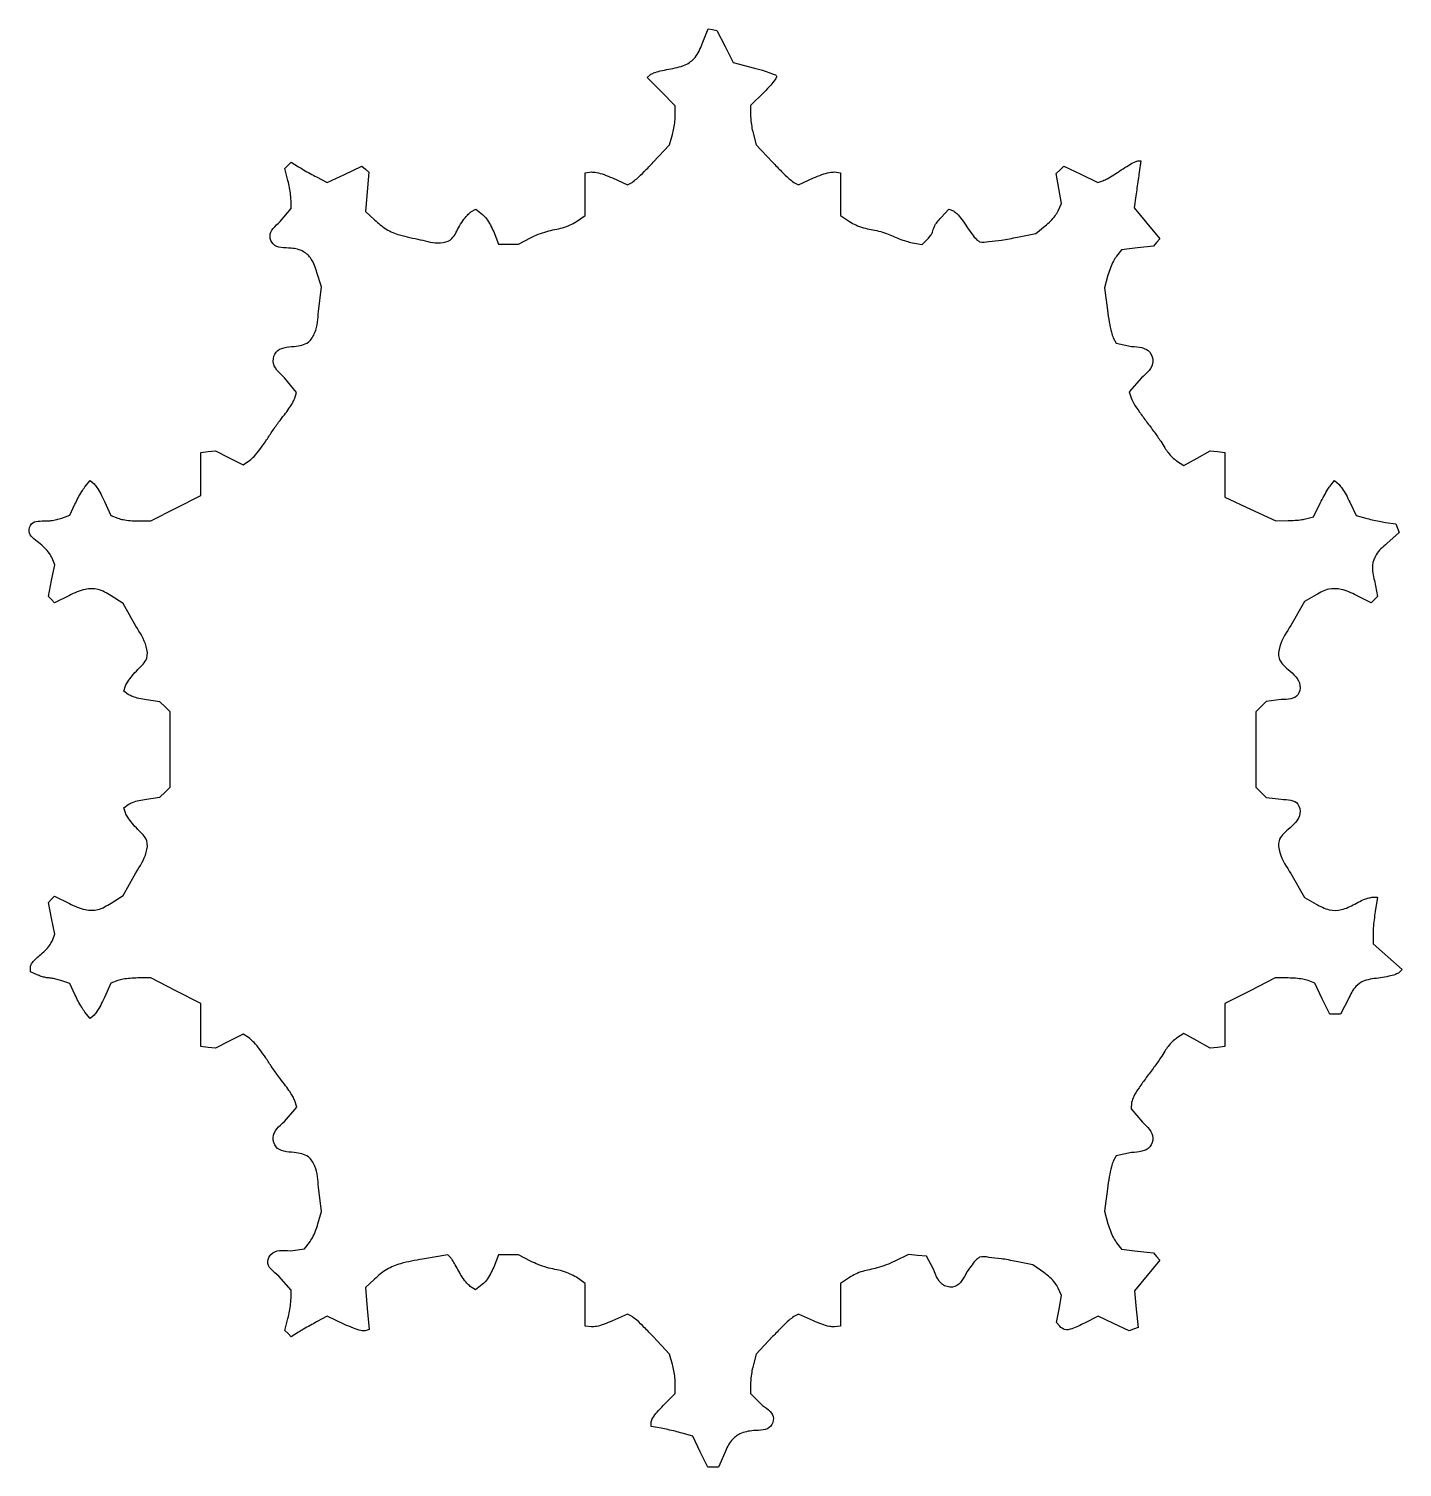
# Model space of a CAD drawing. Extents: x 0 to 409, y 0 to 428.
import ezdxf

# ---------------------------------------------------------------- set-up
doc = ezdxf.new("R2010")
doc.units = 0
doc.layers.add('Layer_1', color=7, linetype='CONTINUOUS')

msp = doc.modelspace()

# ---------------------------------------------------------------- linework, layer by layer
at = {"layer": 'Layer_1', "color": 7}
for points in [[(200.523424, 423.58), (202.348064, 428.075624), (203.639824, 427.830624), (204.931584, 427.585624), (207.331584, 422.792808), (209.731584, 418), (216.067344, 416.4)], [(192.523584, 402.37484), (192.531584, 405.149688), (188.365184, 409.368472), (184.198784, 413.587248), (185.002224, 414.390656)], [(218.939104, 409.207432), (214.931264, 405.260144), (214.939264, 402.430072)], [(185.955184, 388.342552), (190.844224, 393.568992), (191.681664, 396.584496)], [(215.781104, 396.584496), (216.618544, 393.568992), (221.507584, 388.342552)], [(77.219976, 382.897688), (76.311928, 386.503896), (77.248256, 387.440224), (78.184592, 388.37656), (80.356312, 387.014872)], [(85.728032, 383.965168), (88.928032, 382.277152), (94.076896, 384.712984), (99.225752, 387.148824), (100.259624, 386.290792), (101.293488, 385.43276), (100.798248, 379.574048), (100.303008, 373.715336), (103.01552, 371.200552)], [(163.069424, 370.684568), (165.728032, 372.48868), (165.728032, 378.844344), (165.728032, 385.2), (167.533136, 385.456312)], [(239.929664, 385.456312), (241.734464, 385.2), (241.734464, 378.841656), (241.734464, 372.483312), (244.393024, 370.681888)], [(306.488144, 373.851968), (307.473584, 376.103944), (306.711024, 380.530376), (305.948384, 384.956816), (307.059824, 386.06828), (308.171344, 387.179744), (313.264064, 384.771256), (318.356784, 382.362768), (319.824464, 382.828576)], [(330.220464, 388.8), (331.145104, 388.8), (330.633584, 385.4)], [(173.806048, 383.667184), (178.273864, 381.621752), (179.669992, 382.368936)], [(227.792784, 382.368936), (229.188944, 381.621752), (233.656784, 383.667184)], [(74.928032, 370.701768), (78.128032, 374.574216), (78.128032, 376.932848)], [(329.640384, 378.39868), (329.158624, 374.79736), (332.944464, 370.198696), (336.730384, 365.600032), (335.818944, 364.501824), (334.907504, 363.403624), (330.150384, 362.865416), (325.393264, 362.327208), (323.878384, 360.401312)], [(131.685912, 373.577456), (133.157032, 374.364776), (135.118872, 372.821592)], [(271.659024, 371.91924), (273.983504, 374.407688), (275.298944, 373.902904)], [(294.373744, 366.064672), (299.813104, 367.194536), (302.657904, 369.397272)], [(138.470536, 367.639208), (139.860368, 364), (142.875048, 364), (145.889728, 364), (149.429896, 365.882328)], [(263.096704, 364.391824), (265.984464, 363.850064), (267.659424, 365.525032)], [(86.294336, 343.960704), (87.195376, 351.278832), (85.859192, 355.517696)], [(321.316784, 354.737056), (320.270144, 350.99868), (321.163904, 344.318376)], [(322.893584, 336.076272), (323.729424, 334.514464), (328.331984, 333.570528)], [(79.252496, 318.0996), (79.77212, 319.799208), (76.15008, 324.245648)], [(331.278384, 324.19308), (327.622304, 320.013632), (328.193104, 318.206816)], [(32.491936, 281.6), (36.35168, 281.6), (43.839856, 285.4), (51.328032, 289.2), (51.328032, 295.6), (51.328032, 302), (53.46228, 302.246792), (55.596536, 302.493584), (59.729872, 300.399072), (63.8632, 298.304552), (65.773608, 299.556296)], [(341.748464, 299.517224), (343.915744, 298.097192), (347.835664, 300.300712), (351.755664, 302.504224), (353.945024, 302.252112), (356.134464, 302), (356.134464, 295.339344), (356.134464, 288.67868), (363.734464, 285.152824), (371.334464, 281.626976), (374.934464, 281.693216)], [(16.780496, 291.739256), (18.291528, 293.660224), (19.49416, 292.662128)], [(387.649104, 292.303496), (388.763824, 293.640352), (390.112544, 292.41976)], [(22.570016, 287.428336), (24.44324, 283.192632), (26.537712, 282.39632)], [(380.534464, 282.287776), (382.534464, 282.81608), (384.534464, 286.89136)], [(393.339424, 287.189272), (395.217584, 283.179376), (398.075984, 282.42208)], [(9.90636, 282.4426), (12.323456, 283.285208), (13.796456, 286.551744)], [(403.976464, 281.188248), (407.018544, 280.711704), (407.515024, 279.417904), (408.011504, 278.124104), (404.374544, 274.862048)], [(12.150216, 259.435536), (7.73696, 257.271072), (6.819216, 258.188808), (5.90148, 259.106552), (6.834528, 263.849176), (7.767584, 268.5918), (7.012712, 270.577272)], [(400.629584, 263.840656), (401.560944, 259.106536), (400.643264, 258.188792), (399.725504, 257.271056), (395.312224, 259.43552)], [(31.928032, 250.264992), (28.128032, 257.067208), (24.571408, 259.3336)], [(383.266144, 259.602256), (379.857264, 257.604528), (375.795824, 250.50732)], [(29.691864, 229.92752), (28.331952, 230.921912), (28.834112, 232.504088)], [(35.076952, 198.82048), (39.102112, 199.37408), (40.615072, 200.88704), (42.128032, 202.4), (42.128032, 213.6), (42.128032, 224.8), (40.615072, 226.31296), (39.102112, 227.82592), (35.076952, 228.37952)], [(372.844704, 228.423384), (368.402864, 227.868416), (366.868624, 226.3342), (365.334464, 224.8), (365.334464, 213.6), (365.334464, 202.4), (366.868624, 200.865784), (368.402864, 199.331568), (372.844704, 198.7766)], [(28.834112, 194.695912), (28.331952, 196.278088), (29.691864, 197.27248)], [(24.571408, 167.8664), (28.128032, 170.132792), (31.928032, 176.935008)], [(375.795824, 176.692664), (379.857264, 169.595456), (383.266144, 167.597728)], [(6.997496, 156.582712), (7.767584, 158.6082), (6.834528, 163.350824), (5.90148, 168.093448), (6.819216, 169.011192), (7.73696, 169.928928), (12.150216, 167.764464)], [(399.919184, 169.6), (401.540544, 169.6), (400.885504, 165.4)], [(400.247824, 158.472176), (400.265424, 155.744352), (404.600064, 151.928368), (408.934704, 148.112376), (408.050304, 147.21176)], [(2.565672, 146.528416), (0.528032, 147.456824), (0.528032, 148.833464)], [(65.773608, 127.643704), (63.8632, 128.895448), (59.729872, 126.800928), (55.596536, 124.706416), (53.46228, 124.953208), (51.328032, 125.2), (51.328032, 131.6), (51.328032, 138), (43.839856, 141.8), (36.35168, 145.6), (32.491936, 145.6)], [(374.970784, 145.6), (371.111024, 145.6), (363.622864, 141.8), (356.134704, 138), (356.134704, 131.6), (356.134704, 125.2), (353.945264, 124.947888), (351.755904, 124.695776), (347.835904, 126.899288), (343.915984, 129.102808), (341.748704, 127.682776)], [(13.796456, 140.648256), (12.323456, 143.914792), (9.90636, 144.7574)], [(26.537712, 144.80368), (24.44324, 144.007368), (22.570016, 139.771664)], [(392.934704, 139.390328), (390.534704, 134.8), (388.934704, 134.8), (387.334704, 134.8), (385.132944, 139.420464), (382.931184, 144.040928), (380.880864, 144.820464)], [(19.49416, 134.537872), (18.291528, 133.539776), (16.780496, 135.460744)], [(76.184096, 102.906968), (79.84016, 107.186432), (79.286512, 108.993216)], [(328.366944, 108.589504), (328.208384, 106.674016), (331.571504, 102.68552)], [(328.332224, 93.629472), (323.729664, 92.685536), (322.893824, 91.123728)], [(86.134736, 72.423936), (87.170488, 76.123296), (86.281896, 83.34036)], [(321.164144, 82.881624), (320.270384, 76.20132), (321.317024, 72.462944)], [(77.929136, 64.417352), (82.13024, 64.950448), (83.614608, 66.837512)], [(323.878624, 66.798688), (325.393504, 64.872792), (330.150624, 64.334584), (334.907744, 63.796376), (335.819184, 62.698176), (336.730624, 61.599968), (332.968464, 57.030168), (329.206384, 52.460368), (329.751104, 47.036008), (330.295904, 41.611648), (328.943904, 41.09284), (327.591904, 40.57404), (322.999024, 42.769256), (318.406064, 44.96448), (314.296944, 42.88224)], [(125.517008, 62.531024), (124.842456, 63.205576), (117.28524, 61.913024)], [(149.429896, 61.317672), (145.889728, 63.2), (142.875048, 63.2), (139.860368, 63.2), (138.470536, 59.560792)], [(269.359984, 58.90712), (267.307584, 62.8), (264.644144, 63.056432), (261.980704, 63.312856), (257.857664, 61.300328)], [(302.276704, 57.90156), (298.980624, 60.185736), (293.957664, 61.224904)], [(78.128032, 50.288936), (78.128032, 52.669352), (74.528032, 56.886864)], [(103.017656, 56.0014), (100.30728, 53.488568), (100.82888, 47.234184), (101.350472, 40.979792), (100.221992, 40.546752)], [(167.5328, 41.743688), (165.728032, 42), (165.728032, 48.355656), (165.728032, 54.71132), (163.069424, 56.515432)], [(244.353264, 56.491176), (241.734704, 54.716688), (241.734704, 48.358344), (241.734704, 42), (239.929584, 41.743688)], [(135.0786, 54.346728), (133.076488, 52.771864), (131.505728, 53.814808)], [(306.985264, 41.938992), (306.039984, 43.077984), (306.765104, 47.067512), (307.490224, 51.057048), (306.531504, 53.337216)], [(80.356312, 40.185128), (78.184592, 38.82344), (77.248256, 39.759776), (76.311928, 40.696104), (77.219976, 44.302312)], [(94.010776, 42.518288), (88.928032, 44.922848), (85.728032, 43.234832)], [(179.669656, 44.831064), (178.273528, 45.578248), (173.805712, 43.532816)], [(233.656624, 43.532816), (229.188864, 45.578248), (227.792704, 44.831064)], [(191.681344, 30.615504), (190.843904, 33.631008), (185.954864, 38.857448)], [(221.507504, 38.857448), (216.618464, 33.631008), (215.781024, 30.615504)], [(188.931264, 18.4), (192.531264, 21.933136), (192.523264, 24.766568)], [(214.939104, 24.766568), (214.931104, 21.933136), (218.531104, 18.4)], [(188.331264, 11.577568), (185.331264, 12.072504), (185.331264, 13.469688)], [(199.960784, 4.6), (197.731264, 9.2), (194.531264, 10.14132)], [(207.267264, 4.332256), (205.351344, 0), (203.770784, 0), (202.190304, 0), (199.960704, 4.6), (199.960784, 4.6)]]:
    msp.add_lwpolyline(points, dxfattribs=at)
for points, knots in [([(185.002224, 414.390656), (185.350229, 414.575853), (186.314069, 415.088779), (188.218285, 415.560091), (191.381517, 416.261447), (195.177007, 416.802759), (198.920897, 419.555473), (199.950222, 422.140483), (200.523424, 423.58)], [0, 0, 0, 0, 1.179695, 3.267302, 5.835161, 10.943034, 14.573909, 19.136755, 19.136755, 19.136755, 19.136755]), ([(216.067344, 416.4), (217.181258, 416.108771), (219.134191, 415.598182), (221.063297, 414.818368), (223.026979, 414.128987), (221.972726, 412.585029), (220.837651, 411.149772), (219.628554, 409.912785), (218.939104, 409.207432)], [0, 0, 0, 0, 3.356718, 5.885054, 7.073248, 8.113703, 10.290358, 13.178274, 13.178274, 13.178274, 13.178274]), ([(214.939264, 402.430072), (214.968592, 401.816425), (215.031695, 400.496065), (215.318864, 398.540318), (215.631337, 397.218188), (215.781104, 396.584496)], [0, 0, 0, 0, 1.842401, 3.964223, 5.917314, 5.917314, 5.917314, 5.917314]), ([(191.681664, 396.584496), (191.831189, 397.215675), (192.142269, 398.528808), (192.429168, 400.466007), (192.49369, 401.770468), (192.523584, 402.37484)], [0, 0, 0, 0, 1.945599, 4.047709, 5.862415, 5.862415, 5.862415, 5.862415]), ([(80.356312, 387.014872), (80.865798, 386.706898), (82.008358, 386.016242), (83.801524, 385.002991), (85.090397, 384.308666), (85.728032, 383.965168)], [0, 0, 0, 0, 1.785942, 4.005108, 6.17792, 6.17792, 6.17792, 6.17792]), ([(167.533136, 385.456312), (168.043097, 385.422482), (169.334674, 385.336801), (171.431831, 384.651394), (172.97925, 384.009926), (173.806048, 383.667184)], [0, 0, 0, 0, 1.528987, 3.872458, 6.561224, 6.561224, 6.561224, 6.561224]), ([(179.669992, 382.368936), (180.133558, 382.726332), (181.42004, 383.718174), (183.473358, 385.766037), (185.074299, 387.428059), (185.955184, 388.342552)], [0, 0, 0, 0, 1.75484, 4.870012, 8.68098, 8.68098, 8.68098, 8.68098]), ([(221.507584, 388.342552), (222.388486, 387.42806), (223.989451, 385.76605), (226.042766, 383.718185), (227.329229, 382.726333), (227.792784, 382.368936)], [0, 0, 0, 0, 3.810999, 6.926166, 8.680983, 8.680983, 8.680983, 8.680983]), ([(233.656784, 383.667184), (234.483578, 384.009926), (236.030988, 384.651395), (238.128134, 385.3368), (239.419705, 385.422482), (239.929664, 385.456312)], [0, 0, 0, 0, 2.688753, 5.032215, 6.561193, 6.561193, 6.561193, 6.561193]), ([(319.824464, 382.828576), (320.257168, 383.025814), (321.381875, 383.538487), (323.189553, 384.651151), (325.265025, 386.033842), (327.28113, 387.345146), (328.896008, 388.346231), (329.878558, 388.68286), (330.220464, 388.8)], [0, 0, 0, 0, 1.425639, 3.705595, 6.354809, 8.906829, 10.934271, 12.016303, 12.016303, 12.016303, 12.016303]), ([(330.633584, 385.4), (330.525055, 384.664726), (330.292871, 383.091705), (329.96196, 380.757874), (329.743986, 379.158744), (329.640384, 378.39868)], [0, 0, 0, 0, 2.229718, 4.77019, 7.071466, 7.071466, 7.071466, 7.071466]), ([(78.128032, 376.932848), (78.094777, 377.494389), (78.018788, 378.777519), (77.697723, 380.769533), (77.379721, 382.186091), (77.219976, 382.897688)], [0, 0, 0, 0, 1.686837, 3.85445, 6.042467, 6.042467, 6.042467, 6.042467]), ([(103.01552, 371.200552), (104.125997, 370.207863), (106.316285, 368.249898), (111.056596, 366.3379), (116.556111, 365.460833), (121.54345, 363.940597), (126.28832, 365.044816), (127.619916, 368.39283), (129.227438, 370.828177), (130.408653, 372.50467), (131.325187, 373.274479), (131.685912, 373.577456)], [0, 0, 0, 0, 4.438362, 8.754153, 15.080024, 21.149632, 24.287902, 28.515871, 31.014362, 33.186244, 34.59581, 34.59581, 34.59581, 34.59581]), ([(135.118872, 372.821592), (135.526383, 372.408457), (136.454058, 371.467979), (137.554956, 369.691173), (138.163294, 368.327787), (138.470536, 367.639208)], [0, 0, 0, 0, 1.737068, 3.954335, 6.216849, 6.216849, 6.216849, 6.216849]), ([(275.298944, 373.902904), (275.655636, 373.632583), (276.614795, 372.905679), (277.911866, 371.2156), (279.351892, 369.122772), (280.752407, 367.058021), (281.947767, 365.545428), (283.548089, 364.259908), (286.2993, 364.906628), (289.966453, 365.132334), (292.795043, 365.730707), (294.373744, 366.064672)], [0, 0, 0, 0, 1.338576, 3.599488, 6.327917, 8.985187, 11.06006, 12.147911, 14.904695, 18.704382, 23.503664, 23.503664, 23.503664, 23.503664]), ([(302.657904, 369.397272), (303.190882, 369.858289), (304.25595, 370.779555), (305.573462, 372.264827), (306.206761, 373.363717), (306.488144, 373.851968)], [0, 0, 0, 0, 2.114148, 4.224778, 5.912379, 5.912379, 5.912379, 5.912379]), ([(85.859192, 355.517696), (85.42333, 356.929258), (84.669531, 359.370474), (81.765423, 362.131476), (77.718047, 363.071623), (73.045087, 362.638445), (71.138858, 367.436806), (73.3836, 369.371), (74.928032, 370.701768)], [0, 0, 0, 0, 4.373824, 7.564283, 11.41292, 16.893901, 19.322847, 24.679528, 24.679528, 24.679528, 24.679528]), ([(149.429896, 365.882328), (150.1883, 366.237513), (151.777666, 366.981863), (154.211945, 367.805774), (156.651742, 368.312132), (158.987911, 368.810783), (161.143168, 369.593749), (162.461088, 370.340074), (163.069424, 370.684568)], [0, 0, 0, 0, 2.511518, 5.263316, 7.683197, 9.982984, 12.426756, 14.521832, 14.521832, 14.521832, 14.521832]), ([(244.393024, 370.681888), (245.002247, 370.338056), (246.323224, 369.592526), (248.486687, 368.818376), (250.795077, 368.322835), (253.122891, 367.896062), (255.328794, 367.236362), (257.343246, 366.386094), (259.240129, 365.513117), (261.15729, 364.853557), (262.479757, 364.538706), (263.096704, 364.391824)], [0, 0, 0, 0, 2.096177, 4.54514, 6.853705, 9.175221, 11.642709, 13.740633, 15.730572, 17.905683, 19.807723, 19.807723, 19.807723, 19.807723]), ([(267.659424, 365.525032), (267.947771, 365.849485), (268.494316, 366.464465), (269.12075, 367.395191), (269.330924, 368.36289), (269.681242, 369.419787), (270.530091, 370.608224), (271.261782, 371.457928), (271.659024, 371.91924)], [0, 0, 0, 0, 1.305743, 2.474957, 3.298934, 4.25632, 5.797, 7.626943, 7.626943, 7.626943, 7.626943]), ([(323.878384, 360.401312), (323.564263, 359.913911), (322.846392, 358.80004), (322.012633, 356.884092), (321.549962, 355.456524), (321.316784, 354.737056)], [0, 0, 0, 0, 1.737578, 3.970935, 6.240149, 6.240149, 6.240149, 6.240149]), ([(76.15008, 324.245648), (74.532208, 325.725526), (72.146358, 327.907877), (73.724199, 333.257), (78.742529, 333.399013), (83.329649, 334.162667), (85.999526, 338.52943), (86.177926, 341.816087), (86.294336, 343.960704)], [0, 0, 0, 0, 5.942684, 8.76358, 14.410304, 18.826099, 22.236693, 28.641388, 28.641388, 28.641388, 28.641388]), ([(321.163904, 344.318376), (321.34562, 343.125083), (321.679077, 340.935333), (322.185999, 338.161207), (322.701997, 336.640793), (322.893584, 336.076272)], [0, 0, 0, 0, 3.623206, 6.648761, 8.435559, 8.435559, 8.435559, 8.435559]), ([(328.331984, 333.570528), (330.489437, 333.418329), (333.737991, 333.189158), (335.400118, 327.791937), (332.931928, 325.636858), (331.278384, 324.19308)], [0, 0, 0, 0, 5.754749, 8.665133, 14.572543, 14.572543, 14.572543, 14.572543]), ([(65.773608, 299.556296), (66.239574, 299.965555), (67.389999, 300.975974), (68.965376, 302.984861), (70.683354, 305.470617), (72.459442, 308.204192), (74.298519, 310.806923), (76.043434, 313.061536), (77.495254, 314.971404), (78.575917, 316.591666), (79.056597, 317.662987), (79.252496, 318.0996)], [0, 0, 0, 0, 1.857629, 4.586305, 7.621717, 10.929986, 14.362681, 17.179663, 19.480337, 21.564753, 22.998611, 22.998611, 22.998611, 22.998611]), ([(328.193104, 318.206816), (328.465747, 317.655533), (329.190065, 316.190963), (330.810178, 313.850473), (332.868817, 311.056485), (335.029544, 308.195894), (336.863372, 305.635564), (338.143961, 303.524748), (339.214264, 301.879469), (340.388073, 300.575012), (341.314085, 299.854981), (341.748464, 299.517224)], [0, 0, 0, 0, 1.843351, 4.897147, 8.514729, 12.261929, 15.651712, 17.954643, 19.668089, 21.534178, 23.182952, 23.182952, 23.182952, 23.182952]), ([(13.796456, 286.551744), (14.106029, 287.191266), (14.727855, 288.47585), (15.712985, 290.217806), (16.452636, 291.27198), (16.780496, 291.739256)], [0, 0, 0, 0, 2.131538, 4.28154, 5.993326, 5.993326, 5.993326, 5.993326]), ([(19.49416, 292.662128), (19.79134, 292.307948), (20.556618, 291.395887), (21.534751, 289.603577), (22.208448, 288.188043), (22.570016, 287.428336)], [0, 0, 0, 0, 1.384613, 3.56557, 6.091986, 6.091986, 6.091986, 6.091986]), ([(384.534464, 286.89136), (384.916539, 287.638856), (385.638879, 289.05205), (386.652349, 290.876179), (387.364898, 291.896523), (387.649104, 292.303496)], [0, 0, 0, 0, 2.518998, 4.762348, 6.250814, 6.250814, 6.250814, 6.250814]), ([(390.112544, 292.41976), (390.434126, 292.038483), (391.230844, 291.09387), (392.271373, 289.311705), (392.970718, 287.921965), (393.339424, 287.189272)], [0, 0, 0, 0, 1.494373, 3.702304, 6.164431, 6.164431, 6.164431, 6.164431]), ([(7.012712, 270.577272), (6.752113, 271.038679), (6.132469, 272.135797), (4.705774, 273.64352), (2.599924, 275.595003), (-0.507099, 277.560894), (0.915708, 281.874628), (4.275258, 281.494802), (6.729063, 281.700531), (8.334409, 281.976186), (9.397116, 282.291502), (9.90636, 282.4426)], [0, 0, 0, 0, 1.587301, 3.774231, 6.126846, 10.505999, 12.910107, 17.240677, 18.751577, 20.484805, 22.079553, 22.079553, 22.079553, 22.079553]), ([(26.537712, 282.39632), (27.063176, 282.250965), (28.282695, 281.913618), (30.285082, 281.676747), (31.747913, 281.625875), (32.491936, 281.6)], [0, 0, 0, 0, 1.633921, 3.792077, 6.025936, 6.025936, 6.025936, 6.025936]), ([(374.934464, 281.693216), (375.6305, 281.722058), (377.000285, 281.778818), (378.874457, 281.958718), (380.035364, 282.188841), (380.534464, 282.287776)], [0, 0, 0, 0, 2.090085, 4.113245, 5.639009, 5.639009, 5.639009, 5.639009]), ([(398.075984, 282.42208), (398.69406, 282.269684), (400.013058, 281.944464), (401.981198, 281.533603), (403.334496, 281.299364), (403.976464, 281.188248)], [0, 0, 0, 0, 1.909679, 4.075327, 6.029799, 6.029799, 6.029799, 6.029799]), ([(404.374544, 274.862048), (403.158722, 273.846446), (401.091581, 272.119717), (399.668716, 267.965518), (400.275157, 265.362157), (400.629584, 263.840656)], [0, 0, 0, 0, 4.67012, 7.940145, 12.539031, 12.539031, 12.539031, 12.539031]), ([(24.571408, 259.3336), (23.301888, 260.106748), (20.943938, 261.542758), (16.339405, 261.476142), (13.6781, 260.179787), (12.150216, 259.435536)], [0, 0, 0, 0, 4.377467, 8.13051, 13.18972, 13.18972, 13.18972, 13.18972]), ([(395.312224, 259.43552), (393.82723, 260.162566), (391.25107, 261.423842), (386.818978, 261.594249), (384.506707, 260.297812), (383.266144, 259.602256)], [0, 0, 0, 0, 4.927698, 8.548543, 12.739883, 12.739883, 12.739883, 12.739883]), ([(28.834112, 232.504088), (29.053258, 232.928356), (29.610598, 234.007367), (30.922245, 235.616398), (32.837787, 237.860761), (35.73937, 240.274335), (35.003065, 245.512081), (33.156329, 248.36648), (31.928032, 250.264992)], [0, 0, 0, 0, 1.430619, 3.638393, 6.167769, 10.449966, 13.879645, 20.691413, 20.691413, 20.691413, 20.691413]), ([(375.795824, 250.50732), (374.49276, 248.552773), (372.54869, 245.636738), (371.733292, 240.305288), (375.308958, 236.993614), (379.075286, 233.999107), (377.972776, 228.576475), (374.848355, 228.4832), (372.844704, 228.423384)], [0, 0, 0, 0, 7.071398, 10.549984, 14.841709, 20.762986, 23.665208, 28.853644, 28.853644, 28.853644, 28.853644]), ([(35.076952, 228.37952), (34.337838, 228.507585), (32.938181, 228.750101), (31.107314, 229.216571), (30.099155, 229.722947), (29.691864, 229.92752)], [0, 0, 0, 0, 2.252433, 4.265422, 5.629903, 5.629903, 5.629903, 5.629903]), ([(29.691864, 197.27248), (30.099155, 197.477053), (31.107314, 197.983429), (32.938181, 198.449899), (34.337838, 198.692415), (35.076952, 198.82048)], [0, 0, 0, 0, 1.36448, 3.37747, 5.629903, 5.629903, 5.629903, 5.629903]), ([(372.844704, 198.7766), (374.848355, 198.716784), (377.972776, 198.623509), (379.075286, 193.200877), (375.308958, 190.20637), (371.733292, 186.894696), (372.54869, 181.563246), (374.49276, 178.647211), (375.795824, 176.692664)], [0, 0, 0, 0, 5.188436, 8.090659, 14.011936, 18.303661, 21.782246, 28.853644, 28.853644, 28.853644, 28.853644]), ([(31.928032, 176.935008), (33.156329, 178.83352), (35.003065, 181.687919), (35.73937, 186.925665), (32.837787, 189.339239), (30.922245, 191.583602), (29.610598, 193.192633), (29.053258, 194.271644), (28.834112, 194.695912)], [0, 0, 0, 0, 6.811767, 10.241447, 14.523644, 17.053019, 19.260793, 20.691413, 20.691413, 20.691413, 20.691413]), ([(12.150216, 167.764464), (13.6781, 167.020213), (16.339405, 165.723858), (20.943938, 165.657242), (23.301888, 167.093252), (24.571408, 167.8664)], [0, 0, 0, 0, 5.05921, 8.812254, 13.18972, 13.18972, 13.18972, 13.18972]), ([(383.266144, 167.597728), (384.533355, 166.91614), (386.879174, 165.654408), (391.143561, 165.667531), (394.195399, 167.28555), (396.701603, 168.599559), (398.402469, 169.32823), (399.484371, 169.522089), (399.919184, 169.6)], [0, 0, 0, 0, 4.262354, 7.890326, 12.231642, 14.447365, 16.415201, 17.737495, 17.737495, 17.737495, 17.737495]), ([(400.885504, 165.4), (400.770747, 164.570976), (400.541756, 162.9167), (400.316105, 160.605446), (400.268636, 159.12238), (400.247824, 158.472176)], [0, 0, 0, 0, 2.510825, 5.010231, 6.961486, 6.961486, 6.961486, 6.961486]), ([(0.528032, 148.833464), (0.640719, 149.173259), (0.926391, 150.034665), (1.993116, 151.200717), (3.410363, 152.412866), (4.930966, 153.705158), (6.188594, 155.100444), (6.752455, 156.133688), (6.997496, 156.582712)], [0, 0, 0, 0, 1.06542, 2.700924, 4.626464, 6.689941, 8.681638, 10.212427, 10.212427, 10.212427, 10.212427]), ([(9.90636, 144.7574), (9.436532, 144.904694), (8.515348, 145.193491), (7.225473, 145.496609), (6.06281, 145.595031), (4.942982, 145.711925), (3.775956, 146.040483), (2.970773, 146.365097), (2.565672, 146.528416)], [0, 0, 0, 0, 1.477508, 2.896925, 3.961271, 4.975351, 6.269517, 7.579914, 7.579914, 7.579914, 7.579914]), ([(32.491936, 145.6), (31.747913, 145.574125), (30.285082, 145.523253), (28.282695, 145.286382), (27.063176, 144.949035), (26.537712, 144.80368)], [0, 0, 0, 0, 2.233859, 4.392014, 6.025936, 6.025936, 6.025936, 6.025936]), ([(380.880864, 144.820464), (380.362746, 144.962839), (379.155549, 145.29457), (377.168024, 145.525012), (375.712748, 145.574678), (374.970784, 145.6)], [0, 0, 0, 0, 1.610306, 3.751962, 5.979638, 5.979638, 5.979638, 5.979638]), ([(408.050304, 147.21176), (407.691632, 147.016366), (406.7189, 146.48645), (404.79607, 146.054258), (401.698525, 145.42773), (398.142604, 145.276454), (394.559182, 142.986762), (393.535883, 140.721278), (392.934704, 139.390328)], [0, 0, 0, 0, 1.221273, 3.312132, 5.852046, 10.743889, 13.753437, 18.039596, 18.039596, 18.039596, 18.039596]), ([(16.780496, 135.460744), (16.452636, 135.92802), (15.712985, 136.982194), (14.727855, 138.72415), (14.106029, 140.008734), (13.796456, 140.648256)], [0, 0, 0, 0, 1.711786, 3.861788, 5.993326, 5.993326, 5.993326, 5.993326]), ([(22.570016, 139.771664), (22.208448, 139.011957), (21.534751, 137.596423), (20.556618, 135.804113), (19.79134, 134.892052), (19.49416, 134.537872)], [0, 0, 0, 0, 2.526416, 4.707373, 6.091986, 6.091986, 6.091986, 6.091986]), ([(79.286512, 108.993216), (79.085392, 109.44801), (78.597638, 110.550966), (77.506353, 112.208333), (76.047312, 114.135364), (74.298192, 116.392809), (72.459533, 118.995883), (70.683332, 121.729365), (68.965381, 124.215143), (67.389999, 126.224026), (66.239574, 127.234445), (65.773608, 127.643704)], [0, 0, 0, 0, 1.48999, 3.613495, 5.928736, 8.745717, 12.178413, 15.486682, 18.522094, 21.25077, 23.108399, 23.108399, 23.108399, 23.108399]), ([(341.748704, 127.682776), (341.314337, 127.345012), (340.388351, 126.624965), (339.214336, 125.320634), (338.14016, 123.667629), (336.838944, 121.53279), (334.967664, 118.92198), (332.743162, 116.008169), (330.689973, 113.136592), (329.109356, 110.717142), (328.568801, 109.167994), (328.366944, 108.589504)], [0, 0, 0, 0, 1.648774, 3.514863, 5.228309, 7.557056, 11.014828, 14.857506, 18.549565, 21.625849, 23.459245, 23.459245, 23.459245, 23.459245]), ([(86.281896, 83.34036), (86.166985, 85.461555), (85.990541, 88.718632), (83.3168, 93.040128), (78.729583, 93.795954), (73.708252, 93.968976), (72.121636, 99.326128), (74.547376, 101.464287), (76.184096, 102.906968)], [0, 0, 0, 0, 6.330566, 9.720527, 14.131886, 19.80565, 22.645383, 28.536047, 28.536047, 28.536047, 28.536047]), ([(331.571504, 102.68552), (333.125722, 101.271463), (335.464516, 99.143586), (333.607181, 93.994723), (330.443392, 93.775655), (328.332224, 93.629472)], [0, 0, 0, 0, 5.620341, 8.457511, 14.147832, 14.147832, 14.147832, 14.147832]), ([(322.893824, 91.123728), (322.702237, 90.559207), (322.186239, 89.038793), (321.679317, 86.264667), (321.34586, 84.074917), (321.164144, 82.881624)], [0, 0, 0, 0, 1.786798, 4.812352, 8.435559, 8.435559, 8.435559, 8.435559]), ([(83.614608, 66.837512), (83.922912, 67.316737), (84.628752, 68.413891), (85.448412, 70.303674), (85.904568, 71.712878), (86.134736, 72.423936)], [0, 0, 0, 0, 1.707528, 3.909267, 6.151721, 6.151721, 6.151721, 6.151721]), ([(321.317024, 72.462944), (321.550202, 71.743476), (322.012873, 70.315908), (322.846632, 68.39996), (323.564503, 67.286089), (323.878624, 66.798688)], [0, 0, 0, 0, 2.269214, 4.502571, 6.240149, 6.240149, 6.240149, 6.240149]), ([(74.528032, 56.886864), (72.810474, 58.218751), (70.395505, 60.091448), (72.614351, 64.843906), (75.696817, 64.596513), (77.929136, 64.417352)], [0, 0, 0, 0, 5.508174, 7.744758, 13.617589, 13.617589, 13.617589, 13.617589]), ([(117.28524, 61.913024), (115.091644, 61.548222), (111.429873, 60.939259), (106.432309, 59.070462), (104.166547, 57.034014), (103.017656, 56.0014)], [0, 0, 0, 0, 6.674552, 11.141831, 15.737185, 15.737185, 15.737185, 15.737185]), ([(131.505728, 53.814808), (131.145815, 54.139849), (130.278263, 54.923346), (129.162717, 56.489169), (128.066983, 58.318538), (127.097762, 60.109883), (126.273634, 61.521317), (125.719671, 62.260573), (125.517008, 62.531024)], [0, 0, 0, 0, 1.451703, 3.499262, 5.729107, 7.853485, 9.610001, 10.623324, 10.623324, 10.623324, 10.623324]), ([(163.069424, 56.515432), (162.461088, 56.859926), (161.143168, 57.606251), (158.987911, 58.389217), (156.651742, 58.887868), (154.211945, 59.394226), (151.777666, 60.218137), (150.1883, 60.962487), (149.429896, 61.317672)], [0, 0, 0, 0, 2.095075, 4.538848, 6.838634, 9.258516, 12.010314, 14.521832, 14.521832, 14.521832, 14.521832]), ([(257.857664, 61.300328), (257.016058, 60.927173), (255.307649, 60.16969), (252.799655, 59.305698), (250.420892, 58.792486), (248.218725, 58.310903), (246.193824, 57.54662), (244.939742, 56.827484), (244.353264, 56.491176)], [0, 0, 0, 0, 2.761693, 5.606074, 7.936123, 10.058027, 12.364677, 14.391024, 14.391024, 14.391024, 14.391024]), ([(293.957664, 61.224904), (292.465828, 61.536462), (289.759804, 62.101595), (286.226904, 62.302879), (283.534716, 62.92994), (281.947414, 61.656147), (280.759673, 60.122349), (278.753693, 57.412193), (277.006396, 53.22743), (271.324923, 53.820983), (270.142028, 56.882841), (269.359984, 58.90712)], [0, 0, 0, 0, 4.533654, 8.223543, 10.930529, 12.01838, 14.093253, 16.750523, 22.396017, 25.436813, 31.3693, 31.3693, 31.3693, 31.3693]), ([(138.470536, 59.560792), (138.161716, 58.870577), (137.54872, 57.500525), (136.432875, 55.713507), (135.493022, 54.764976), (135.0786, 54.346728)], [0, 0, 0, 0, 2.268803, 4.503493, 6.26605, 6.26605, 6.26605, 6.26605]), ([(306.531504, 53.337216), (306.236287, 53.836143), (305.559586, 54.97979), (304.082629, 56.495872), (302.884933, 57.428129), (302.276704, 57.90156)], [0, 0, 0, 0, 1.734809, 3.976553, 6.289649, 6.289649, 6.289649, 6.289649]), ([(77.219976, 44.302312), (77.379782, 45.014896), (77.698258, 46.434996), (78.01907, 48.434359), (78.094825, 49.723739), (78.128032, 50.288936)], [0, 0, 0, 0, 2.190938, 4.366289, 6.064066, 6.064066, 6.064066, 6.064066]), ([(85.728032, 43.234832), (85.090397, 42.891334), (83.801524, 42.197009), (82.008358, 41.183758), (80.865798, 40.493102), (80.356312, 40.185128)], [0, 0, 0, 0, 2.172811, 4.391977, 6.17792, 6.17792, 6.17792, 6.17792]), ([(173.805712, 43.532816), (172.978914, 43.190074), (171.431495, 42.548606), (169.334338, 41.863199), (168.042761, 41.777518), (167.5328, 41.743688)], [0, 0, 0, 0, 2.688765, 5.032237, 6.561224, 6.561224, 6.561224, 6.561224]), ([(185.954864, 38.857448), (185.073963, 39.771939), (183.473001, 41.433949), (181.41969, 43.481823), (180.133217, 44.473668), (179.669656, 44.831064)], [0, 0, 0, 0, 3.810995, 6.92616, 8.680989, 8.680989, 8.680989, 8.680989]), ([(227.792704, 44.831064), (227.329143, 44.473667), (226.042666, 43.481818), (223.989337, 41.433965), (222.388392, 39.771942), (221.507504, 38.857448)], [0, 0, 0, 0, 1.754831, 4.87001, 8.680985, 8.680985, 8.680985, 8.680985]), ([(239.929584, 41.743688), (239.419624, 41.777518), (238.128046, 41.863201), (236.030875, 42.548611), (234.483437, 43.190075), (233.656624, 43.532816)], [0, 0, 0, 0, 1.528982, 3.872463, 6.561268, 6.561268, 6.561268, 6.561268]), ([(314.296944, 42.88224), (313.126206, 42.289044), (311.318296, 41.373003), (308.469905, 40.571863), (307.441437, 41.518926), (306.985264, 41.938992)], [0, 0, 0, 0, 4.042137, 6.24206, 7.995607, 7.995607, 7.995607, 7.995607]), ([(100.221992, 40.546752), (99.797474, 40.568222), (98.590288, 40.629277), (96.523705, 41.430413), (94.910224, 42.128907), (94.010776, 42.518288)], [0, 0, 0, 0, 1.269838, 3.61099, 6.560073, 6.560073, 6.560073, 6.560073]), ([(192.523264, 24.766568), (192.493936, 25.380779), (192.430843, 26.702104), (192.143677, 28.65898), (191.831124, 29.981659), (191.681344, 30.615504)], [0, 0, 0, 0, 1.844092, 3.967113, 5.920659, 5.920659, 5.920659, 5.920659]), ([(215.781024, 30.615504), (215.631388, 29.981658), (215.319131, 28.658962), (215.033037, 26.702021), (214.968913, 25.380769), (214.939104, 24.766568)], [0, 0, 0, 0, 1.95343, 4.076376, 5.920535, 5.920535, 5.920535, 5.920535]), ([(185.331264, 13.469688), (185.479798, 13.874177), (185.881587, 14.968337), (187.210772, 16.574063), (188.320914, 17.752243), (188.931264, 18.4)], [0, 0, 0, 0, 1.286299, 3.479487, 6.157823, 6.157823, 6.157823, 6.157823]), ([(218.531104, 18.4), (220.118589, 17.252827), (222.450265, 15.567875), (220.760783, 10.847984), (216.044356, 11.116185), (212.013009, 10.304242), (208.794735, 7.910119), (207.821371, 5.630166), (207.267264, 4.332256)], [0, 0, 0, 0, 5.092054, 7.47914, 12.764252, 16.930948, 20.083804, 24.250749, 24.250749, 24.250749, 24.250749]), ([(194.531264, 10.14132), (193.858067, 10.326227), (192.449927, 10.713), (190.381973, 11.194047), (188.982022, 11.455864), (188.331264, 11.577568)], [0, 0, 0, 0, 2.094305, 4.380696, 6.366687, 6.366687, 6.366687, 6.366687])]:
    msp.add_open_spline(points, degree=3, knots=knots, dxfattribs=at)

doc.saveas('drawing.dxf')
